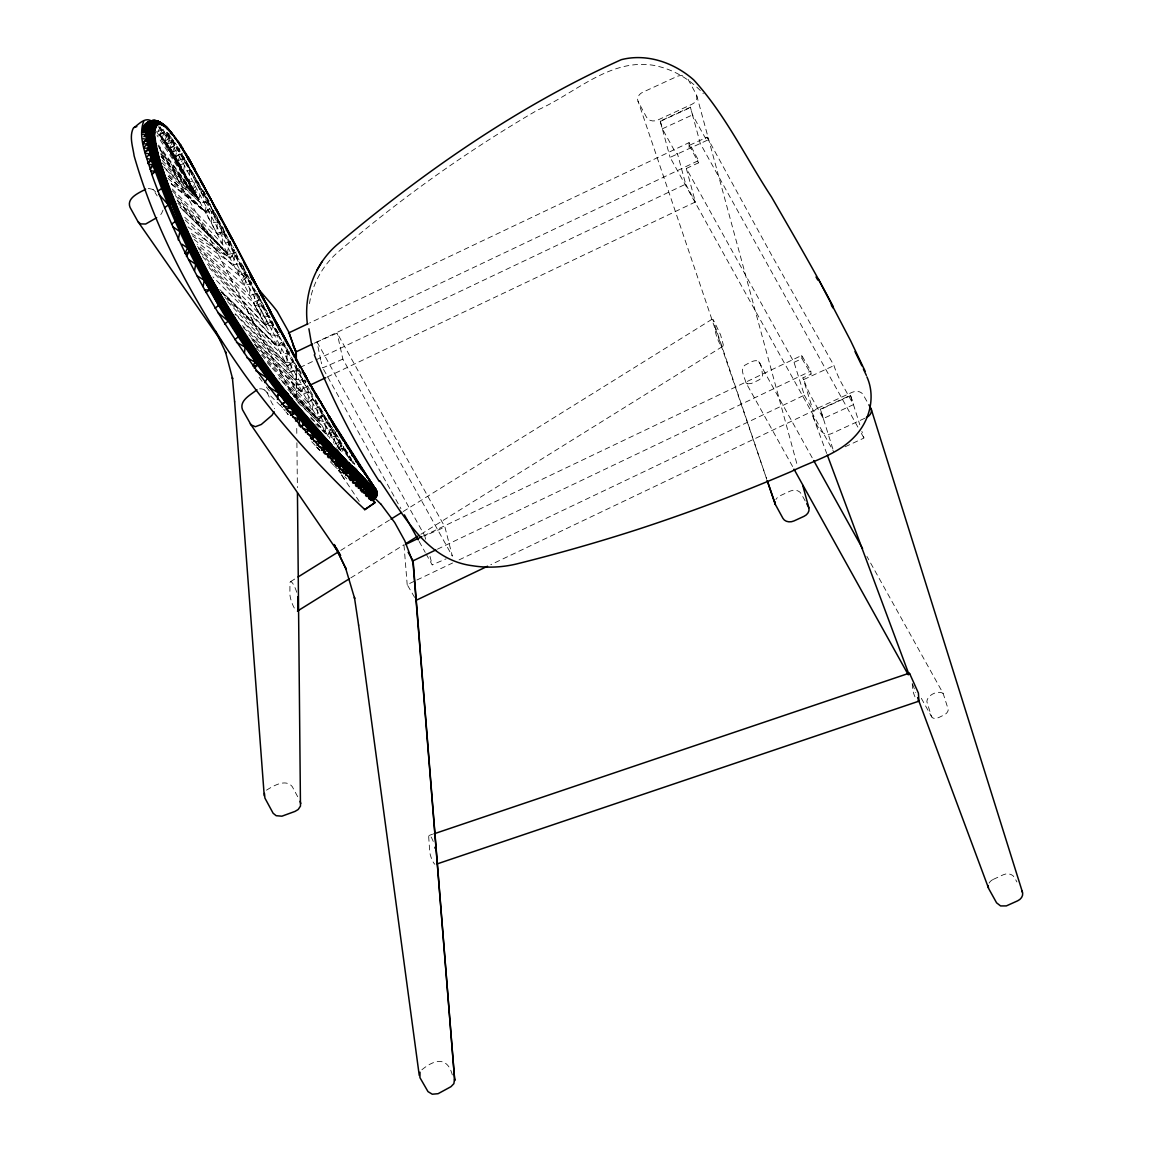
<?xml version="1.0" encoding="UTF-8"?>
<svg xmlns="http://www.w3.org/2000/svg" width="1152" height="1152" viewBox="0 0 1152 1152"><rect width="100%" height="100%" fill="white"/><g stroke="black" fill="none" stroke-linecap="round" stroke-linejoin="round"><path stroke-width="0.75" stroke-dasharray="5 3.75" d="M159.509 126.864C185.098 154.152 198.36 190.238 217.224 222.034L216.893 233.438L285.379 362.347L329.314 438.278L334.93 436.032L336.816 433.958L333.187 429.264M209.203 201.168L202.795 191.088L201.067 191.981L198.662 199.138L164.88 140.602L160.07 134.582L165.355 131.616C201.816 181.656 225.518 239.803 256.176 293.4L249.653 295.675L250.056 283.896L217.224 222.034L211.334 222.926C193.594 192.557 180.734 158.688 157.55 131.818L160.805 126.792L163.022 129.024L164.189 131.731L160.07 134.582L198.662 199.138L206.712 202.435L208.426 201.557L210.298 204.422M230.717 241.574L222.408 243.907L222.811 232.517L224.467 231.595L226.253 234.446M242.438 265.522L246.283 272.794L238.824 275.126L239.299 263.578L240.12 263.102L247.997 275.544M198.979 183.557L197.15 180.691L189.259 181.67L189.72 171.23L185.674 161.971L187.402 161.194M236.174 251.899L233.842 253.31L227.678 253.93L228.355 242.942L245.232 269.539M317.952 403.978L314.899 398.765L307.901 402.336L312.869 398.88L307.814 402.192L308.866 391.968L250.056 283.896L244.253 285.422L197.122 244.181M319.478 406.584L312.35 409.954L313.517 400.003L308.866 391.968L301.824 391.838L255.096 344.506M278.078 332.813L270.216 321.71L265.291 325.138L255.154 306.072L258.595 299.966L256.176 293.4L267.998 313.963L262.181 302.789L250.056 283.896L251.626 282.888L239.299 263.578L233.381 264.758L234.619 254.765L229.853 258.048L191.246 233.41M191.491 170.352L183.586 171.274L184.853 162.374L183.514 158.155L180.115 154.224L175.55 156.859L182.563 153.115M171.274 183.715L205.315 211.594L206.712 202.435L200.592 202.738L166.853 173.002M309.485 303.624C312.408 283.925 322.704 265.536 337.637 252.418C399.802 199.08 466.718 151.286 537.523 110.102C574.646 93.672 609.566 58.334 653.141 65.261C672.48 68.76 690.206 79.128 703.31 93.701M297.907 402.437L321.077 424.656L326.779 422.496L328.147 421.214L313.517 400.003L326.779 422.496L325.253 431.611L330.912 429.408L332.813 427.363M333.59 442.944L334.93 436.032L326.779 422.496L318.384 420.149L290.246 392.645M341.813 451.714L343.901 447.077L333.086 429.422M221.573 292.651L276.624 346.234L281.52 342.662L275.573 344.275L277.574 335.376L279.043 334.282M265.291 325.138L267.336 316.354L268.848 315.288L273.254 323.51M289.498 351.835L287.453 353.592L280.512 353.405L282.557 344.592L284.011 343.469L281.534 338.875M255.37 293.904L253.339 302.63L259.258 313.92L260.352 315.878L267.336 316.354M287.453 353.592L285.379 362.347L292.277 362.39L293.702 361.224L284.011 343.469M294.494 362.664L298.426 369.792L297 370.973L294.941 379.685L301.651 379.339L302.4 378.763L262.901 306.029L263.621 305.496L265.291 308.146M163.008 210.139L161.453 213.754L158.227 216.778M297 370.973L290.203 371.117L292.435 362.678L287.453 366.106L242.41 325.627M301.824 391.838L304.128 383.717L302.4 378.763M169.502 133.92L162.245 137.189L164.52 132.106L167.789 134.554L169.243 137.995L165.082 140.861L175.378 156.571L177.336 149.746L179.813 148.651M244.253 285.422L246.715 277.589L245.52 273.298M172.166 138.816L173.851 141.163L172.166 141.984L169.906 147.773L177.912 160.934L180.95 153.792L185.861 160.272M167.026 132.221L171.317 137.65L169.632 138.499L167.371 144.058L180.403 165.456L182.693 158.573L185.818 157.205M217.829 217.814L201.067 191.981L194.933 192.168L197.41 185.27L196.286 181.109L189.72 171.23M336.744 448.056L340.69 440.266M195.394 181.57L192.888 188.395L165.082 140.861L169.632 138.499L176.414 144.922L190.656 168.898M166.954 135.029L164.88 140.602L169.243 137.995M197.957 182.174L208.426 201.557L197.41 185.27L192.888 188.395L170.309 148.867L172.454 151.762L175.565 145.296L181.67 152.078M766.685 479.074L712.814 319.45A10.498 0.821 64.1 0 1 714.312 321.754L720.59 334.858L723.24 344.592A10.138 2.275 70.3 0 1 719.179 342.518A10.138 2.275 70.3 0 1 715.176 329.126L637.632 99.878A8.568 7.229 -15.3 0 1 642.629 92.304L676.858 76.522A8.568 7.214 -15.2 0 1 684.029 76.061M244.699 273.787L241.891 280.944L246.715 277.589L256.061 291.542M329.314 438.278L332.366 431.798L340.171 441.029M163.642 166.896L198.662 199.138L159.854 134.323L163.022 129.024M330.912 429.408L327.442 435.197L319.522 428.04M344.808 448.517L350.942 458.28L349.574 459.662L346.133 454.19L348.005 452.03M254.491 344.39L303.163 394.157L308.866 391.968L310.824 390.082M187.963 226.915L229.853 258.048L233.842 253.31L227.909 254.362L179.971 207.101M350.165 460.598L351.533 459.216L342.547 448.43L334.93 436.032L343.901 447.077M251.899 339.826L297.936 385.056L304.416 380.304L309.47 389.376M266.472 790.171C273.427 785.851 285.696 778.435 292.262 786.614L299.318 799.776M337.882 449.323L341.093 446.083C328.954 423.518 315.677 400.651 301.651 379.339L297.936 385.056L304.128 383.717L305.525 382.522L304.416 380.304M320.357 408.082L323.87 414.043L317.966 419.458L285.221 386.726M331.33 426.859L322.934 416.045L318.384 420.149L289.282 390.989M270.216 321.71L265.493 325.512L207.475 264.24M292.277 362.39L287.453 366.106L234.965 314.323M421.877 1069.776C434.203 1059.581 447.307 1056.067 452.333 1074.917M173.002 141.523L174.528 145.44L170.294 148.378L174.73 145.742L181.771 153.418M338.659 447.782L341.093 446.083M180.403 165.456L185.702 161.957L190.526 168.955M171.259 183.686L205.315 211.594L209.923 208.411L207.59 201.974M171.461 184.061L205.747 212.414L211.579 211.478L218.088 221.558L222.336 231.638L217.656 234.878L222.811 232.517L234.576 250.949M332.366 431.798L327.442 435.197L315.706 424.094M322.934 416.045L317.966 419.458L278.77 377.971M273.283 325.44L265.493 325.512L201.37 255.326M262.901 306.029L255.154 306.072L262.181 302.789L258.422 295.718M290.448 581.702L296.539 577.915M340.704 550.411L389.448 520.07M403.157 511.546L712.339 319.075M350.784 577.886L404.15 544.68M420.912 534.24L722.736 346.349M175.378 156.571L179.885 153.864L178.186 149.314M159.854 134.323L164.189 131.731M217.224 222.034L218.894 221.112L223.402 228.298M214.042 210.182L211.579 211.478L211.334 222.926L216.893 233.438L222.336 231.638M258.595 299.966L253.339 302.63L198.245 248.472M169.906 147.773L174.528 145.44M162.202 129.514L157.55 131.818L198.662 199.138L162.202 162.965M177.912 160.934L182.693 158.573M423.49 535.91L801.72 355.435L810.821 371.03L811.066 374.126L802.901 377.885L813.211 410.846L490.81 564.682M437.443 549.173L810.821 371.03M414.634 597.398L407.189 584.654L415.296 580.781M416.923 580.003L452.578 562.997M459.058 559.901L804.312 395.179L794.03 362.333L686.318 168.466L698.558 162.821L698.544 160.574L689.069 142.632L309.528 323.021M314.136 343.282L698.544 160.574M307.872 386.179L296.525 391.579L287.05 373.637L298.397 368.251M300.024 367.474L314.597 360.547M316.224 359.77L685.685 184.162L677.434 153.562A14.774 1.555 65.2 0 1 674.28 150.322L662.328 128.808L660.226 121.09L690.394 107.179L692.496 114.898L704.448 136.411A14.774 1.555 65.2 0 0 707.069 137.189L771.638 255.168L833.99 365.587A14.774 1.555 65.2 0 0 841.536 383.112L853.488 404.626L823.32 418.536L811.368 397.022A14.774 1.555 65.2 0 1 803.822 379.498L802.901 377.885M327.326 376.934L695.376 202.003L686.318 168.466M660.384 121.378L690.552 107.453M662.328 128.808L692.496 114.898M689.069 142.632L689.098 148.176L689.342 145.354L707.069 137.189M707.429 140.184L670.09 157.378L833.803 451.987M794.03 362.333L801.994 358.661L801.72 355.435M803.822 379.498L833.99 365.587M817.834 408.125L852.034 392.357A8.568 6.61 -17.4 0 1 863.064 394.589L869.083 405.158M823.32 418.536L820.339 409.219L850.507 395.309L859.781 424.685M832.882 449.021L820.498 409.507L850.666 395.582M864.734 418.291L832.118 433.339C821.851 438.422 816.466 424.526 813.384 417.485A8.597 6.638 -17.4 0 1 817.834 408.11M845.107 446.774L863.971 438.062L861.883 431.381M993.269 879.394L1003.219 874.8A8.568 6.941 -16.4 0 1 1014.35 877.349L1016.914 881.942M320.717 360.115L317.03 341.928L337.147 333.101L444.931 527.069L452.347 556.142L342.864 359.122L337.147 333.101M342.864 359.122L322.704 367.877L321.12 361.67M425.635 539.237L424.757 535.81L444.931 527.069M426.096 553.939L432.187 564.883L446.141 558.835M167.371 144.058L172.166 141.984M339.797 449.611L342.547 448.43L346.133 454.19M334.642 444.096L338.803 442.382M172.454 151.762L177.336 149.746L172.843 152.366L170.309 148.867L189.259 181.67M322.502 415.31L316.771 417.442L279.562 378.346M339.682 449.41L342.547 448.43M428.947 835.531L432.576 834.163M282.557 344.592L276.624 346.234L221.875 292.435M148.205 188.381L153 189.418L157.19 195.912M259.603 388.843C268.632 387.864 269.093 401.026 273.802 405.763L274.594 408.715M277.574 335.376L270.562 334.973L212.947 276.883M747.461 383.846L751.291 383.486L757.786 380.549A6.12 3.226 -28.5 0 0 762.437 374.818C761.098 359.669 758.088 357.624 746.539 364.32C738.403 367.646 744.725 377.251 746.021 382.838L793.368 467.899M747.432 383.846L746.021 382.838M192.384 235.814L233.381 264.758M166.45 132.466L168.653 134.179M194.069 239.429L238.824 275.126M167.789 134.554L171.317 137.65M339.12 470.707L341.712 472.997M167.918 178.301L205.315 211.594L166.939 174.83L205.315 211.594M334.699 466.315L337.334 468.691M184.694 217.267L229.853 258.048M170.467 138.024L173.851 141.163M243.173 327.485L290.203 371.117M310.853 418.234L325.253 431.611L308.707 415.195M197.496 246.514L249.653 295.675M165.96 169.776L200.592 202.738M153 189.418L155.592 191.88M185.141 220.046L252.562 284.357M251.05 337.738L294.941 379.685L248.803 334.8M235.181 313.762L285.379 362.347L227.563 301.666M219.787 289.584L275.573 344.275M180.36 207.403L227.678 253.93L175.32 195.509M221.846 292.378L276.552 346.104L222.206 292.306M264.485 389.952L282.413 407.549M172.267 189.029L216.893 233.438L205.747 212.414L209.923 208.411L218.894 221.112L234.691 250.877M295.805 399.442L321.077 424.656M224.899 297.288L280.512 353.405M344.693 476.597L346.853 478.8M177.955 203.256L227.678 253.93L176.544 199.267M338.99 470.75L341.323 473.155M199.742 251.87L259.258 313.92M330.293 461.707L333.893 465.48M256.205 347.76L307.814 402.192M177.293 200.693L227.678 253.93M162.202 160.416L198.662 199.138L165.082 140.861L194.933 192.168M172.382 190.829L222.408 243.907M158.299 126.677L168.35 138.931L181.555 160.258L290.578 365.501L340.56 450.734L332.856 438.322M319.363 450.014L317.102 447.581L319.536 450.216M261.49 354.917L312.35 409.954M311.789 441.749L315.36 445.608M316.541 446.904L320.112 450.763M317.059 447.552L319.219 449.885M209.045 267.494L270.562 334.973L272.506 325.973L278.338 334.843M267.307 362.722L270.936 366.725M272.131 368.064L316.771 417.442L318.096 407.851L328.147 421.214M339.538 441.749L350.899 459.95L354.758 464.27L351.533 459.216M161.165 156.715L198.662 199.138L155.362 129.658M183.514 158.155L186.523 161.568M161.15 156.254L198.662 199.138L157.046 135.302M943.157 693.446C937.8 689.918 927.115 695.174 926.856 701.698L931.507 716.544C934.171 721.152 940.637 716.328 943.733 715.176A6.12 3.845 -29.6 0 0 948.082 708.898L943.157 693.446L866.909 556.387M160.805 154.224L198.662 199.138L158.558 145.08M343.282 447.797L347.501 452.822M285.912 411.883L288.202 414.648L283.709 409.133M160.934 153.346L198.662 199.138L157.867 145.757M280.325 405L282.586 407.765M338.486 437.486L326.779 422.496M159.869 149.875L198.662 199.138M266.357 386.986L269.51 391.104M259.142 377.294L262.195 381.456M359.266 501.422L341.741 475.229M174.701 142.416L176.414 144.922M159.293 147.528C207.792 228.816 247.32 315.187 294.48 397.267M234.619 254.765L240.12 263.102M190.627 170.77L185.702 161.957L196.214 179.28M196.286 181.109L202.795 191.088M344.146 478.915L338.602 470.362L340.934 473.99M218.088 221.558L224.467 231.595M350.899 459.95L353.318 463.752M223.661 232.056L233.525 247.666M256.925 292.896L259.459 296.914M324.461 424.512L331.733 436.493M328.968 422.582L332.28 428.098M170.309 148.867L183.586 171.274M801.994 358.661L811.066 374.126M310.262 390.744L314.136 397.426M304.877 379.742L306.101 381.859M804.312 395.179L813.211 410.846M857.88 427.104L700.272 143.467L690.394 107.179M861.365 433.368L863.971 438.062M758.779 361.67L812.952 459.158M921.326 698.285L931.766 717.091M805.162 500.89L801.173 493.704A8.568 6.941 -16.4 0 0 790.042 491.155L780.12 495.734A8.597 6.955 -16.4 0 0 775.93 499.464M317.03 341.928L424.757 535.81M323.568 369.432L400.896 508.594M419.141 541.44L425.232 552.384M299.002 369.144L301.306 373.32M298.426 369.792L302.285 376.747M192.298 171.835L194.717 176.27M688.075 79.344L696.211 94.32A8.568 7.229 -15.2 0 1 691.949 104.285L657.749 120.053A8.568 7.229 -15.2 0 1 646.531 117.245L637.92 101.232M685.685 184.162L695.376 202.003M203.587 190.714L207.605 198.173M278.208 332.712L262.094 306.533L260.352 315.878L253.714 303.35M209.232 203.054L218.894 221.112M258.624 305.957L268.517 324.59M247.046 274.234L250.862 281.448M235.469 252.36L239.342 259.69M246.845 309.485L253.67 322.387M689.342 145.354L698.558 162.821M346.867 453.557L349.056 458.842M433.267 841.464L431.726 838.051A7.906 1.771 70.3 0 0 428.731 837.302L429.725 851.544A7.906 1.771 70.4 0 0 431.669 858.888A7.906 1.771 70.4 0 0 434.837 864.259M812.938 416.434L826.718 453.47M912.614 684.187L915.739 692.597M715.349 328.435L766.685 479.059M850.507 395.309L853.488 404.626M696.701 95.486L797.515 466.171M660.226 121.09L670.09 157.378M429.998 556.344L432.187 564.883M404.006 545.198L407.189 584.654M912.24 683.453L912.586 688.464A7.906 1.771 70.3 0 0 915.797 698.558M296.064 365.544L296.438 399.658M296.741 428.386L296.827 435.557M296.899 442.742L297.389 487.627M296.381 365.602L296.525 391.579M286.906 347.674L287.05 373.637M296.726 592.272A10.138 2.275 70.3 0 0 292.378 582.912A10.138 2.275 70.3 0 0 289.944 583.459L289.886 593.885A10.138 2.275 70.3 0 0 295.502 609.898M989.093 883.109A8.554 6.926 -16.4 0 1 993.269 879.394"/><path stroke-width="1.5" d="M185.789 153.518L185.04 152.669L186.653 155.462M358.445 463.406L376.862 491.501L372.917 487.195L375.811 489.902L376.891 493.546L375.898 497.189L371.65 500.357C385.258 493.862 368.453 485.006 363.629 479.246C338.04 453.686 313.43 427.075 290.448 399.197C232.574 325.814 185.227 243.072 157.075 153.763C150.581 136.512 151.186 106.531 171.907 133.488L170.222 131.299L174.082 136.123L171.144 133.776M367.142 496.656C371.578 495.59 375.12 489.773 371.621 485.971C376.834 489.24 373.968 496.843 368.611 498.038L371.765 496.512L375.25 497.909L376.128 496.31C373.234 485.352 361.354 479.851 354.83 471.125C340.891 456.754 327.024 442.296 313.718 427.334C248.141 351.734 193.608 265.378 160.099 170.712C194.227 276.019 256.968 371.261 332.87 451.253C345.254 464.587 357.854 477.749 370.901 490.45C377.712 498.269 377.971 494.784 373.939 488.131M280.555 332.539C249.307 270.72 216.374 206.654 180.403 145.685M275.947 322.2L205.718 189.864M145.152 124.229C151.013 117.734 161.712 120.758 165.845 127.382C151.848 115.589 153.216 141.638 156.514 149.126C171.504 203.515 197.381 254.376 224.856 303.437C253.699 351.562 287.021 397.08 325.008 438.408C331.373 448.69 350.482 453.946 335.03 464.126M163.166 124.488C133.171 106.56 154.613 161.136 157.334 171.158C201.586 295.661 280.094 405.806 375.034 496.742C378.792 496.915 375.408 491.918 372.874 491.112C363.096 481.752 353.664 472.018 344.29 462.24C293.501 410.342 248.314 352.238 213.84 288.187L249.264 345.125L282.557 390.816L323.424 439.243L373.032 490.176L375.581 495.936L374.515 498.514L355.392 479.016L352.901 477.835L343.786 462.902L330.005 443.88L376.546 490.824L329.069 416.131L358.848 464.558L376.2 490.104L376.805 495.504L371.635 500.458L376.416 496.382L375.538 492.48L373.032 489.24M375.811 489.902L374.717 488.794L376.243 494.122L373.622 498.067C278.482 406.987 199.901 296.597 155.578 171.936C148.637 156.73 147.514 140.069 148.968 123.797C150.926 118.066 160.229 120.427 162.374 125.006M160.805 122.789L157.147 121.752L154.886 122.587L152.798 128.592L153.605 153L156.442 171.504C193.709 274.09 252.619 370.022 328.003 448.531C336.053 461.333 349.157 470.218 357.595 482.659L355.378 485.064M297.446 493.013L300.47 806.112L298.166 809.525L294.998 811.411L281.894 816.192L276.163 815.702L273.125 813.254L264.917 798.091L264.47 793.44M144.576 125.352C152.006 115.632 164.578 123.235 169.819 131.155C160.906 116.611 149.285 125.136 154.843 140.026L149.558 138.427L143.251 142.027L146.822 139.637L156.139 170.683L151.848 174.514M454.522 1078.978L453.874 1083.672L450.95 1086.696L438.091 1093.694L432.288 1094.213L427.997 1091.621L419.947 1077.653L419.99 1072.181M144.864 124.56L151.373 121.334L154.08 122.069L156.701 124.762L154.67 130.435L154.339 135.734L149.011 133.992L143.87 136.685M161.698 124.675C159.912 119.664 151.2 119.506 151.33 125.798C152.87 140.789 151.632 156.24 155.29 171.101L151.776 174.312M248.443 270.101L270.893 312.322L270.432 313.675M316.195 396.662L316.31 394.675L311.515 386.251M299.174 425.75L299.563 419.011L288.23 400.666L280.109 391.853L277.2 396.158M153.518 131.386L154.339 135.734L154.656 132.624L153.518 131.386L147.643 130.234L146.765 139.349L148.579 148.781L146.246 150.782M345.802 475.33L351.835 467.309L348.538 462.845L363.485 478.526L362.88 482.53L358.114 487.814M358.877 466.373L358.2 462.902L336.629 428.774M355.853 461.693L355.594 459.072L351.547 452.678M311.587 388.699L311.731 386.784L303.998 373.262L311.04 386.021M371.318 500.342L374.947 497.837L372.874 491.112M143.28 138.758L146.765 139.349C143.006 130.637 146.779 116.136 158.53 121.536M144.058 146.866L148.45 143.64L147.499 127.829C148.306 121.363 156.845 117.346 160.2 124.157L156.37 121.234L153.389 120.802L149.602 122.4L143.755 128.174M253.411 364.277L259.171 360.763L263.131 361.094L225.893 304.027L221.789 303.48C196.474 261.619 175.867 216.792 159.322 170.741L153.605 153L148.723 130.032L149.904 123.754L152.309 121.435L157.766 121.378L150.451 121.378L143.554 126.475M147.917 162.59L152.309 159.12C153.302 147.715 146.578 129.096 156.37 121.234L158.53 121.91M352.051 455.746L351.835 453.197L340.43 434.952M270.72 313.171L265.752 302.674L306.864 378.173L303.998 373.262L306.533 377.741L305.741 376.214M352.44 482.112C358.675 476.885 361.325 471.024 351.59 465.984C356.861 472.622 376.358 483.782 361.555 491.227M295.502 421.042L304.733 416.117C323.683 444.485 352.267 475.474 376.099 495.533L376.142 490.046L362.534 470.189M151.69 130.378L150.365 143.136L151.459 159.538L146.765 158.458M155.664 127.598L154.771 124.186L149.602 122.4L143.064 128.218C146.261 125.15 152.338 124.186 154.872 128.534L155.664 127.598L152.611 124.43L149.904 123.754L146.405 124.733M244.411 353.174L245.131 347.083L249.264 345.125L252.432 345.715M376.862 491.501L377.05 494.582L375.322 490.579M221.645 219.47L188.021 157.018L187.013 156.902L189.072 160.646M203.184 286.69L204.206 280.21L205.877 279.274L220.925 303.754L221.789 303.48L207.648 278.683L206.77 278.928L211.478 288.821L215.006 288.13L223.445 303.25L215.41 288.187L224.194 303.293M221.789 303.48L207.648 278.683L211.824 279.374L225.893 304.027C203.674 267.048 185.04 227.923 169.43 187.704L165.974 186.581L160.344 170.698C156.715 156.629 146.462 138.787 153.418 124.906M258.595 291.398L259.157 290.246L253.872 280.685M333.475 425.794L333.432 423.533L329.069 416.131M277.474 399.442L278.539 392.976L268.531 386.856M342.432 471.845L348.624 463.997L345.37 459.562L344.29 462.24L338.947 468.23M194.558 270.648L195.696 264.154L200.03 262.555L203.371 263.434M376.474 494.021C377.309 487.57 375.84 496.051 377.021 494.323L374.746 487.786L365.429 474.005M151.949 134.294L152.568 130.781L152.842 134.654L153.418 131.314L152.798 128.592L148.392 127.656L142.949 129.355M144.302 148.046L149.458 148.363L149.674 130.003L151.459 122.458L157.147 121.752M329.357 418.954L329.357 416.765L320.184 401.285L324.475 408.571M223.445 303.25C199.814 260.741 177.754 217.109 162.072 170.971L159.811 169.877L155.29 171.101L150.595 170.899M909.806 673.92L909.144 673.214L909.346 674.323M368.611 496.915L371.578 496.339L370.886 494.41L368.568 493.56L365.458 495.043C369.749 493.978 373.493 488.347 370.094 484.517L372.168 486.677M178.214 239.861L179.87 231.595L184.262 230.126L187.661 231.106M155.837 143.352L155.578 144.576L152.323 143.136L148.45 143.64M185.04 152.669L211.406 200.29M285.48 341.683L285.826 340.099L295.358 357.581M147.758 130.205L149.501 125.51L152.381 122.702L155.938 121.968L157.709 124.186L156.211 123.955M147.499 127.829L146.779 130.522L147.643 138.917M200.376 179.856L187.459 156.874L194.832 169.733L188.107 157.205L190.037 160.963M288.677 331.834L277.186 311.414C267.394 297.864 253.195 286.805 248.688 270.432M323.496 452.462L324.922 447.854L330.48 443.794L332.064 445.507L323.928 452.952M152.222 121.608C145.44 115.978 138.47 124.618 133.243 128.261C129.11 136.858 132.926 146.952 134.122 155.851C156.514 234.187 196.79 306.691 243.533 373.018C279 422.438 320.645 468.288 364.824 509.558L375.019 502.603L373.32 500.054M376.747 491.89L375.696 491.674L376.79 492.826M274.09 411.768L272.059 415.238L261.317 424.454L255.355 426.73L251.021 424.814L242.51 409.752C238.925 400.306 251.294 394.589 256.954 389.722M155.578 171.936L160.675 169.934L153.36 139.003M221.76 219.456L216.23 209.059M152.482 138.672L156.974 158.558L165.974 186.581L165.082 186.653L159.437 170.726L157.795 158.774L152.309 159.12M264.946 382.637L267.797 377.28L271.858 375.653L274.19 376.272L244.973 334.886L211.349 279.014L225.893 304.027M833.342 306.893C813.787 269.683 792.475 233.438 771.538 197.006C745.92 157.982 725.4 114.581 693.778 79.963C674.366 62.755 646.963 53.064 621.259 59.688C517.766 106.258 423.374 172.109 336.701 245.074C314.381 264.47 303.509 295.243 307.44 324.432M184.939 253.411L187.589 247.954L191.952 246.413L195.322 247.349M360.274 489.96L364.723 483.149L364.133 478.656L370.627 485.194M175.968 204.163L170.726 203.357L164.16 186.811L158.4 170.885L156.312 153.403L150.768 153.634L146.376 157.09M186.437 256.478L189.274 251.323L185.53 253.901M150.998 134.05L150.725 130.133L150.005 133.949L149.314 127.598L151.747 124.07L154.886 122.587M317.146 269.77L322.272 261.317M153 126.59L152.006 130.522L152.798 128.592L153.648 135.144M376.546 490.824L368.64 478.886M375.566 495.994L374.962 496.742L375.638 495.893L375.898 496.93L372.197 499.91M376.704 493.762L376.099 495.533M363.398 493.042C367.661 492.192 371.578 486.634 368.338 482.803M150.091 169.43L153.245 165.226L158.702 164.146L161.395 165.456L163.584 171.878L160.344 170.698M331.445 460.339C343.987 451.57 335.477 443.909 327.557 456.84M349.042 478.642L354.254 472.565L354.542 468.994M316.93 445.334L325.325 438.35L330.48 443.794L284.659 390.758L281.75 391.061L289.843 400.061L309.326 430.387L305.438 432.518M311.573 439.416L319.838 432.706L325.541 438.408M369.792 499.104L374.717 495.245L375.509 491.515L374.414 490.536M147.182 123.566C149.371 120.355 154.238 120.053 157.478 121.565M226.397 230.443L227.246 229.795L221.602 219.571M143.885 120.672C136.987 138.413 147.744 158.63 152.381 175.968C182.218 258.696 227.246 335.549 282.37 403.92C311.098 438.682 342.072 471.874 374.99 502.603L364.781 509.674M234.706 339.653L240.538 335.088L245.419 335.218M224.64 324L230.53 319.478L235.454 319.694M214.992 308.218L220.925 303.754L205.027 279.706L218.405 305.093M171.605 224.093L177.725 219.816L182.923 220.536M164.578 207.619L170.726 203.357M157.982 191.03L164.16 186.811L159.322 170.741M374.846 496.843L374.256 497.664L375.264 497.635M302.501 428.443L309.326 430.387L315.187 427.061L317.563 429.538L310.522 421.747L300.456 426.802M143.352 142.646L146.822 139.637L143.266 142.157M150.898 167.27L153.245 165.226L148.378 164.045M292.882 400.464C289.397 396.691 284.558 402.638 281.578 404.136M374.256 497.664L374.976 497.045M294.811 413.309L290.707 415.354L298.685 410.89L301.493 410.962M281.707 404.323L289.051 400.306L292.45 400.162L273.758 375.955M254.203 368.006L257.774 365.155L252.648 365.789M335.261 449.078L345.456 459.806L341.842 455.89M146.275 123.667L151.862 120.715L156.571 121.622M149.746 121.277L146.117 123.739L148.982 121.738L156.744 121.205M145.123 151.978L148.752 149.443L150.768 153.634M336.139 465.307L339.048 463.291L341.885 464.933L344.65 469.253L339.523 469.469M343.354 472.81L346.176 470.851L348.725 472.133L351.245 476.136L347.976 476.366M350.136 479.75L352.901 477.835L349.589 479.203M356.256 485.957L358.992 484.07L361.094 484.819L361.814 486.922L358.603 488.304M143.568 132.566L147.643 130.234M205.834 292.478L211.478 288.821M310.637 438.365L314.194 435.917L290.606 399.917L282.557 390.816M321.451 450.259L324.922 447.854L318.96 446.875M328.363 457.718L331.733 455.371L334.469 456.97L337.32 461.448L332.05 461.635M151.675 160.258L147.989 162.806L151.675 160.258L154.109 164.808M290.578 415.181L294.264 412.646L287.078 400.291M146.333 151.114L148.752 149.443M369 498.398L371.765 496.512M370.958 500.083L374.386 497.462L371.218 489.542M365.846 495.418L368.568 493.56M146.362 123.451L148.982 121.738M310.579 438.293L314.194 435.917L307.498 434.131M144.23 125.179L147.024 123.365M370.699 499.882L373.622 498.067L370.973 499.018M298.066 576.965L337.666 552.312M390.974 519.12L401.63 512.496M297.432 611.093L349.272 578.837M405.662 543.73L417.859 536.141M151.618 121.738L155.837 121.262M154.051 123.566L150.235 127.656L150.768 130.133M150.192 121.536L152.424 121.248M156.701 217.685L145.685 224.021L140.53 223.906L137.909 221.53L130.075 207.432C126.115 197.798 139.68 192.528 145.656 189.216M370.742 499.925L374.947 497.837M310.723 438.466L314.496 436.277M147.874 122.357L148.939 121.738M371.102 500.184L374.198 498.442M142.79 132.638L145.901 130.968L147.082 134.482M285.869 402.264L278.539 392.976L286.07 400.954L287.41 401.112L286.157 400.882L280.109 391.853L280.93 391.406L288.49 399.629L289.843 400.061L281.75 391.061L290.606 399.917M286.128 409.795L293.386 405.706L297.086 405.662M329.198 456.624L331.733 455.371L330.898 453.082L325.656 447.163M405.634 544.435L421.862 536.688M413.064 563.098L454.723 1080.605L413.093 560.794L435.83 549.95M416.29 600.235L487.57 566.222M288.446 333.043L307.915 323.798M296.338 360.418L296.294 351.763L312.509 344.045M309.499 385.416L325.714 377.712M342.936 472.378L346.176 470.851L345.37 468.605L329.155 444.355L319.378 432.835M355.838 485.539L358.992 484.07L358.344 482.026L335.074 449.237M134.237 127.31L136.829 126.619M154.771 126.173L155.894 125.683M361.08 490.766L364.262 489.355L361.786 484.114L345.298 460.555M361.094 490.766L364.291 489.37M375.019 488.39L376.2 490.104M335.174 464.933L339.048 463.291L327.902 445.262M368.899 498.845L372.744 497.362M149.458 148.363L153.288 147.802L156.514 149.126L154.901 136.426M434.045 833.803L909.144 673.214M437.227 863.87L918.389 701.352M356.256 486.533L360.346 485.438M365.89 496.022L370.123 495.014M188.784 160.704L187.459 156.874M143.424 127.051L146.002 126.475L146.779 130.522L145.843 128.549M199.786 179.64L208.742 195.336M350.222 480.456L354.658 479.65M343.454 473.53L348.019 472.766M330.509 458.05L333.778 457.618M336.312 466.128L341.194 465.566M352.901 483.163L357.595 482.659L359.021 481.334L360.821 478.152L360.302 474.826M361.757 492.005L366.466 491.53M155.39 124.891L156.701 124.762M365.141 493.603L368.424 493.416L367.243 490.91M304.733 416.117L306.072 416.376M324.821 453.931L330.221 453.73L327.326 449.15C309.298 432.893 300.197 408.744 284.026 390.672L292.45 400.162L284.659 390.758L291.917 399.499L285.624 391.277M142.834 131.04L145.901 130.968L142.963 130.162M204.408 289.915L209.578 289.886M305.266 424.181L300.283 426.614L303.926 424.138L289.051 400.306L280.93 391.406M163.44 126.086L164.29 126.144L162.158 124.243L164.448 125.294M143.539 143.755L147.586 144.072M161.05 122.99L159.307 122.674L161.28 124.171M142.906 134.424L146.203 134.914M285.408 401.472L286.618 401.659L290.246 407.722L283.637 405.907M232.502 239.933L227.102 229.738L236.995 248.429M194.818 169.387L191.765 164.981M313.661 441.043L319.795 442.195L325.584 447.235M179.395 144.36L188.064 157.464L182.419 148.349M145.411 153.13L149.904 154.051M166.478 128.347L169.546 130.421M287.928 411.206L294.264 412.646M289.051 400.306L280.109 391.853M176.918 140.688L178.733 142.43L174.47 137.275L176.098 139.55M159.25 121.896L158.386 121.651L160.2 122.76M292.766 417.053L299.563 419.011M154.93 121.478C149.112 118.282 145.267 125.525 146.693 130.565C146.131 126.144 149.76 121.392 154.282 121.061L155.938 121.968M211.824 279.374L217.066 288.893L215.107 288.144C193.19 250.963 175.738 211.248 160.963 170.755L160.258 164.621M157.234 123.365L158.875 123.998L158.414 123.163M375.206 489.154L376.042 489.802M157.795 158.774L159.71 160.013L161.395 165.456M375.696 491.674L376.661 492.12L372.73 485.438L372.874 486.432M156.312 153.403L158.27 154.757L159.71 160.013M247.018 357.811L255.902 362.563M168.941 187.301L163.296 171.086L162.187 170.323L168.336 186.97L161.755 170.899L166.838 186.61L159.523 164.333M236.462 342.302L245.131 347.083M175.104 137.477L176.472 139.262L172.541 134.122M196.92 275.702L204.206 280.21L219.211 304.56M296.179 405.23C306.835 419.616 316.498 435.211 328.003 448.531L320.53 441.518L291.096 399.24M255.816 370.728L267.034 377.856M188.582 259.589L195.696 264.154M182.045 244.267L187.589 247.954M173.131 226.987L179.87 231.595M329.328 447.394L327.139 445.867L334.469 456.97M290.347 399.211L291.298 399.888M161.842 123.35L165.038 125.885M253.67 279.994L261.979 295.675M182.837 148.507L183.341 149.458M217.714 312.422L228.038 320.861M330.48 446.458L328.507 444.802L341.885 464.933M375.509 491.515L377.093 492.667L376.646 491.63M329.933 446.89L322.747 439.704L309.586 421.747M163.771 124.805L167.069 127.685M320.53 441.518L326.275 446.616L321.278 440.856L328.003 448.531M373.032 490.176L377.15 493.618L376.128 491.256M322.027 440.251L327.6 445.507L322.747 439.704L328.219 445.032L314.294 427.133M265.651 302.371L270.518 311.731M329.155 444.355L348.725 472.133M331.387 445.81L329.602 444.082L330.97 446.098M364.133 478.656L368.842 483.451M373.32 496.714L381.053 504.317M154.152 129.73L153.518 129.11L154.454 132.336M305.338 375.682L304.344 373.723L305.856 377.741L302.299 371.333M323.424 439.243L328.781 444.614L324.043 438.854M165.845 126.662L169.142 129.787M165.11 126.331L171.893 133.891M320.443 432.778L332.064 445.507M275.558 321.134L285.653 339.667M159.062 194.558L168.077 204.451M167.99 128.808L171.662 132.797M325.325 438.35L337.882 453.499L355.392 479.016M315.187 427.061L320.198 432.691M280.498 330.336L284.63 337.982M330.422 443.779L331.934 445.522L324.562 438.581L329.227 444.312M310.838 421.906L296.698 405.389M174.47 137.275L177.509 140.846M375.739 489.298L375.149 488.578M290.448 399.197L283.32 390.686L289.598 399.298M325.008 447.768L326.65 449.784M279.302 392.371L286.157 400.882M295.171 357.12L300.01 367.186L295.33 358.704M177.926 141.955L179.942 144.475M285.192 390.974L292.046 399.571M341.597 456.682L361.094 484.819M304.589 375.466L307.08 378.677L299.808 365.53M371.347 482.846L371.952 483.624M351.835 467.309L362.88 482.53M348.624 463.997L362.39 483.35M370.181 481.003L368.194 478.037M360.446 466.474L364.291 472.838M357.667 462.211L366.437 475.589M381.01 504.245L394.733 522.605L404.77 540.763L412.978 562.666M344.088 440.842L351.202 452.664M358.848 464.558L361.771 469.786L359.885 466.891M358.128 474.48L363.254 481.694M361.411 468L352.051 453.355M374.112 486.994L375.61 489.125L374.746 487.786M364.277 508.694L364.824 509.558M137.909 221.53L222.12 342.36M158.904 169.934L159.437 170.726M250.33 423.835L340.603 555.595L336.254 547.776M379.858 480.816C403.459 514.901 426.341 559.8 472.363 565.718C486.936 568.094 501.898 567.432 516.254 564.034C556.718 553.997 596.808 542.578 636.494 529.819C689.04 512.683 740.808 493.171 791.597 471.384C813.053 460.728 838.022 454.536 854.842 436.406C869.63 420.912 875.938 396.85 866.894 376.862M178.315 142.056L188.064 157.464M177.998 141.106L181.022 145.829M162.072 170.971L161.482 170.078L166.838 186.61M220.925 303.754L205.877 279.274M358.603 463.694L352.411 454.104L355.594 459.072M358.186 464.285L352.123 454.867M210.499 289.31L220.046 304.114M180.23 145.67L181.901 148.277M909.835 673.963L918.403 693.072L918.835 699.365A7.906 1.771 70.3 0 1 917.712 701.179M183.298 149.069L180.403 144.677L180.936 145.368M366.005 474.754L367.618 477.288M349.56 450.821L351.274 453.528M346.032 445.205L347.818 448.056M343.282 440.798L338.357 432.806M329.357 416.765L337.579 431.554L331.142 420.912M187.013 156.902L189.288 160.589M333.59 424.253L315.706 393.638L325.282 410.371M340.877 435.557L343.051 439.186M316.31 394.675L320.558 401.803M327.802 415.354L329.501 418.19M322.646 406.67L320.818 402.379M215.006 288.13L209.333 278.51L222.638 303.307M304.574 374.242L305.77 376.286M316.368 395.957L319.09 400.608M408.139 552.283L413.093 560.794M305.827 376.546L307.08 378.677M210.773 278.741L216.446 288.49M305.611 376.027L306.864 378.173M311.818 387.374L315.648 393.97M311.774 388.022L315.605 394.632M307.08 379.872L310.982 386.669M816.034 276.984L817.819 280.094M869.083 405.158L870.797 408.168A8.568 6.61 -17.4 0 1 866.362 417.542M200.146 179.568L205.891 190.051L200.448 179.683M363.269 485.597L365.04 488.75M813.715 460.57L862.56 548.554M793.987 469.138L908.294 674.827M806.76 503.755L808.358 506.635A8.568 6.941 -16.4 0 1 804.024 516.326L794.059 520.906A8.554 6.926 -16.4 0 1 782.942 518.371L775.296 504.331L767.218 480.658M404.381 514.858L418.277 539.87M265.723 303.034L270.893 312.322M259.099 290.578L264.341 300.01M194.904 169.517L187.805 156.902M248.602 270.706L253.944 280.382M304.646 374.832L305.914 377.122M290.578 350.006L294.538 357.25M275.947 321.782L280.786 330.653M158.4 170.885L152.64 153.101L149.011 133.992M290.664 349.445L280.93 331.488M286.531 342.59L288.158 345.557M281.635 333.518L285.725 341.107M831.226 304.762L832.882 307.843M818.237 278.784L850.666 340.834L865.123 371.189M279.979 330.451L271.57 314.755M212.544 203.328L221.299 219.758M227.246 229.795L232.661 239.962M225.245 227.189L231.494 239.011M258.912 290.966L264.125 300.787M293.141 345.773L296.294 351.763M243.821 262.382L247.622 269.597M250.301 275.717L252.576 280.022M363.6 471.139L364.018 471.96M854.986 351.576L861.883 365.818M370.901 490.45L373.507 496.757M208.512 278.539L213.365 288.245M367.92 490.205L369.202 492.811M345.557 567.922L334.224 544.507L346.003 568.93L345.557 567.922L354.658 598.507L354.442 597.442L358.603 625.133M348.091 447.106L348.71 449.467M215.626 331.142L225.893 352.8L225.432 351.706L232.603 378.806L232.373 377.654L234.619 401.861M863.381 369.014L866.376 375.408M370.454 491.299L372.341 495.749M369.878 492.106L370.886 494.41M156.442 171.504L163.238 187.085L157.046 170.338L154.123 143.64M164.16 186.811L157.464 171.13L155.059 148.248M300.096 801.245L300.787 803.606M827.352 455.155L908.842 674.078M917.626 697.651L988.459 887.947M169.43 187.704L163.08 171.461L168.336 186.97M289.397 334.109L295.718 351.72L289.152 332.928M767.275 480.758L775.339 504.446L775.066 503.136A8.597 6.955 -16.4 0 1 775.109 501.898M315.043 354.11L311.429 343.339L308.909 328.781M370.642 481.867L370.944 482.789M871.258 409.234L1022.472 892.224M802.699 485.237L808.834 507.744M151.142 127.858L151.805 130.421M344.894 442.181L345.139 443.779M341.208 436.248L341.395 437.011M156.139 145.195L158.27 154.757M149.314 127.598L149.803 130.018M419.256 1075.45L358.589 625.003M374.299 487.757L374.443 488.765M157.061 149.717L157.738 154.224M352.642 454.925L352.714 455.789M234.619 401.717L264.24 795.83M295.934 352.973L296.006 360.158M379.339 481.522A896.126 600.178 -79.6 0 1 314.309 354.816M297.792 596.664A10.138 2.275 70.3 0 1 297.95 597.888L297.936 609.336A10.138 2.275 70.3 0 1 297.706 610.747M434.88 847.282A7.906 1.771 70.3 0 1 434.981 848.203M1021.997 891.115A8.568 6.941 -16.4 0 1 1017.677 900.806L1006.344 905.904L1000.584 905.933L996.581 902.822L988.934 889.056A8.554 6.926 -16.4 0 1 988.272 885.528M216.072 288.36L210.096 278.568L224.856 303.437L216.072 288.36"/></g></svg>
